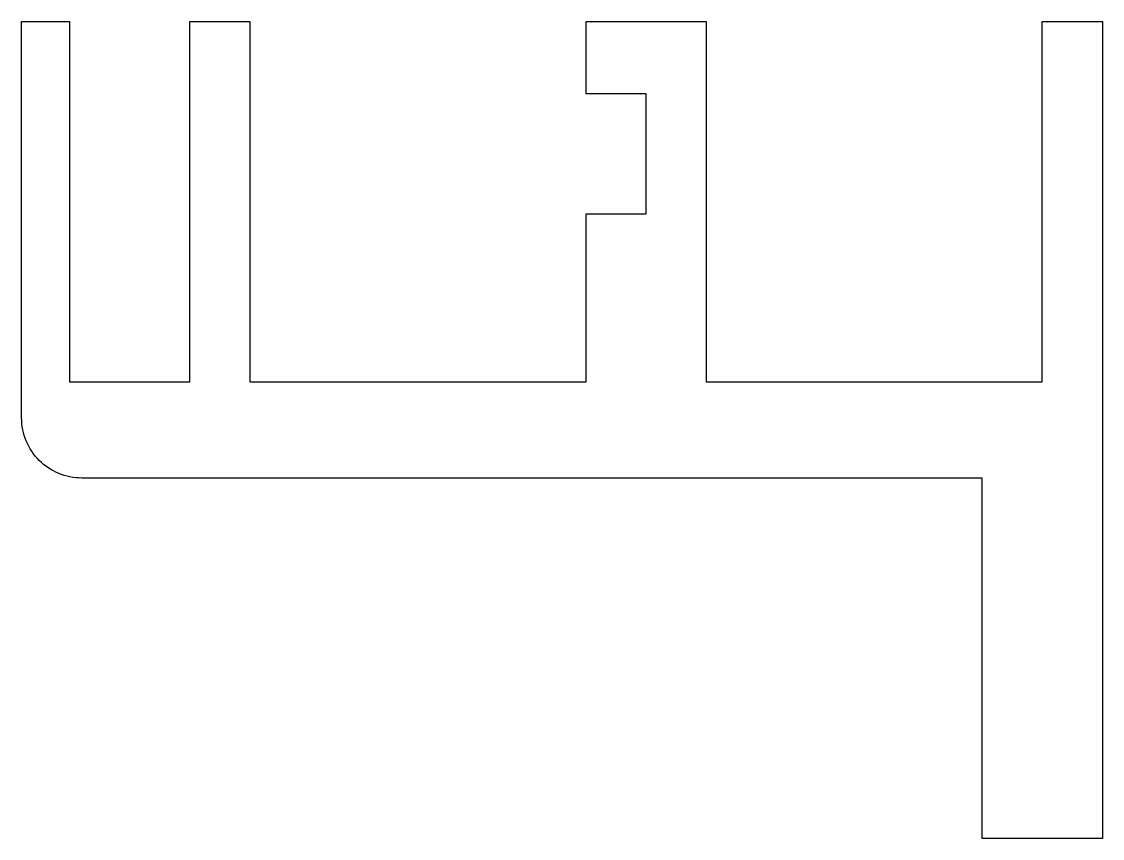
# Model space of a CAD drawing. Extents: x 231 to 276, y 235.8 to 269.8.
import ezdxf

# ---------------------------------------------------------------- set-up
doc = ezdxf.new("R2010")
doc.units = 0
doc.layers.get('0').update_dxf_attribs({"linetype": 'CONTINUOUS'})

msp = doc.modelspace()

# ---------------------------------------------------------------- linework, layer by layer
at = {"color": 7, "linetype": 'CONTINUOUS'}
msp.add_lwpolyline([(240.489, 254.81), (254.489, 254.81), (254.489, 261.81), (256.989, 261.81), (256.989, 266.81), (254.489, 266.81), (254.489, 269.81), (259.489, 269.81), (259.489, 254.81), (273.489, 254.81), (273.489, 269.81), (275.989, 269.81), (275.989, 235.81), (270.989, 235.81), (270.989, 250.81), (233.489, 250.81, -0.414214), (230.989, 253.31), (230.989, 269.81), (232.989, 269.81), (232.989, 254.81), (237.989, 254.81), (237.989, 269.81), (240.489, 269.81)], format="xyb", close=True, dxfattribs=at)

doc.saveas('drawing.dxf')
